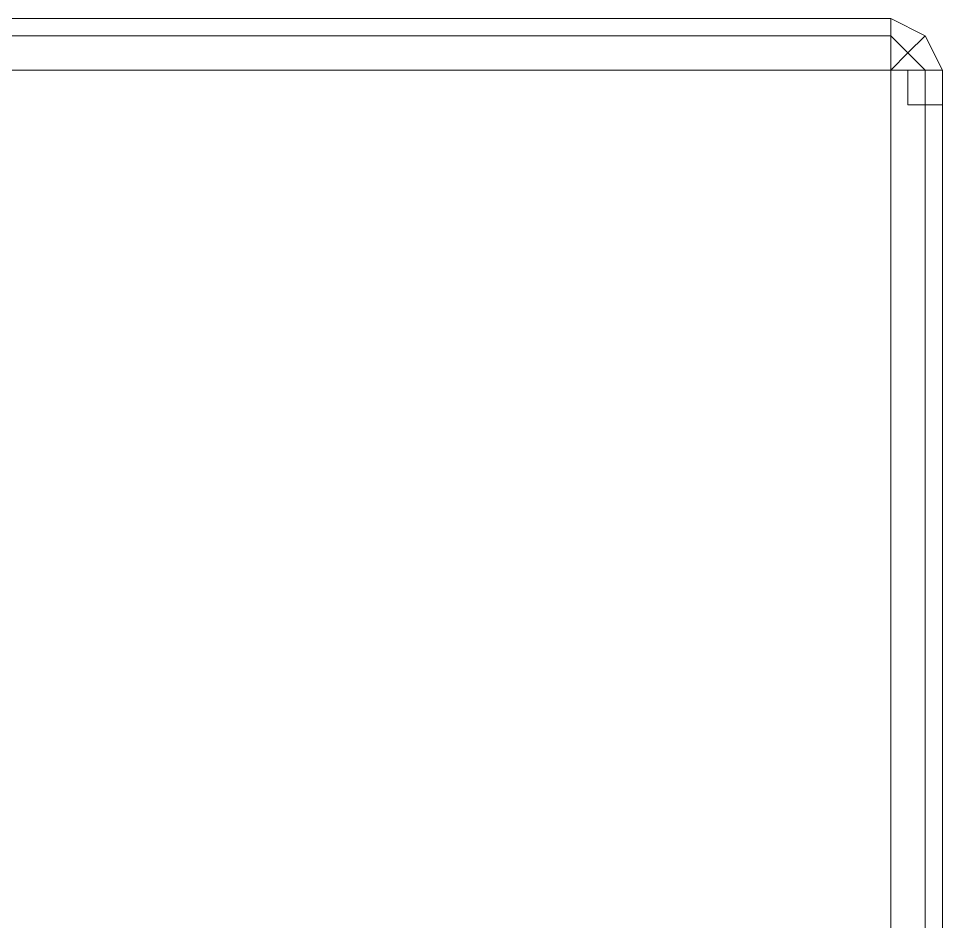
# Model space of a CAD drawing. Header units: inches. Extents: x -1176 to 1507, y -2563 to 978.
# Drawn here: x -962.6 to -909.1, y -1227.5 to -1175.2 of the extents above; entities that cross this region are included whole.
import ezdxf

# ---------------------------------------------------------------- set-up
doc = ezdxf.new("R2010")
doc.units = ezdxf.units.IN
doc.header["$MEASUREMENT"] = 0
doc.layers.add('G-IMPT', color=8, linetype='Continuous', lineweight=9)
doc.layers.add('I-FURN', color=30, linetype='Continuous', lineweight=9)

# ---------------------------------------------------------------- blocks, each defined once
blk = doc.blocks.new('Bed_761 - 12ZBED05_dwg-6542241-2nd Floor Power _ Signal')
at = {"layer": 'G-IMPT'}
for p, q in [((28, 78), (84, 78)), ((28, 78), (84, 78)), ((82, 76), (82, 78)), ((82, 76), (82, 78)), ((82, 78), (84, 78)), ((82, 78), (84, 78)), ((84, 78), (86, 77)), ((84, 78), (86, 77)), ((84, 77), (84, 78)), ((84, 78), (84, 76)), ((84, 78), (84, 76)), ((28, 77), (84, 77)), ((84, 77), (84, 75)), ((84, 77), (85, 76)), ((85, 76), (86, 77)), ((86, 77), (87, 75)), ((86, 77), (87, 75)), ((84, 76), (82, 76)), ((84, 76), (82, 76)), ((84, 75), (85, 76)), ((85, 76), (86, 75)), ((28, 75), (84, 75)), ((84, 75), (86, 75)), ((84, 75), (84, 3)), ((86, 75), (87, 75)), ((86, 75), (86, 3)), ((87, 75), (87, 3)), ((87, 75), (87, 3))]:
    blk.add_line(p, q, dxfattribs=at)
blk = doc.blocks.new('Bed_761 - Bed_761-6542718-2nd Floor Power _ Signal')
at = {"extrusion": (0, 0, -1), "zscale": -1, "rotation": 180}
blk.add_blockref('Bed_761 - 12ZBED05_dwg-6542241-2nd Floor Power _ Signal', (0, 0), dxfattribs=at)

msp = doc.modelspace()

# ---------------------------------------------------------------- block references
at = {"layer": 'I-FURN', "rotation": 90.0000000000011}
msp.add_blockref('Bed_761 - Bed_761-6542718-2nd Floor Power _ Signal', (-987.062, -1262.185), dxfattribs=at)

doc.saveas('drawing.dxf')
